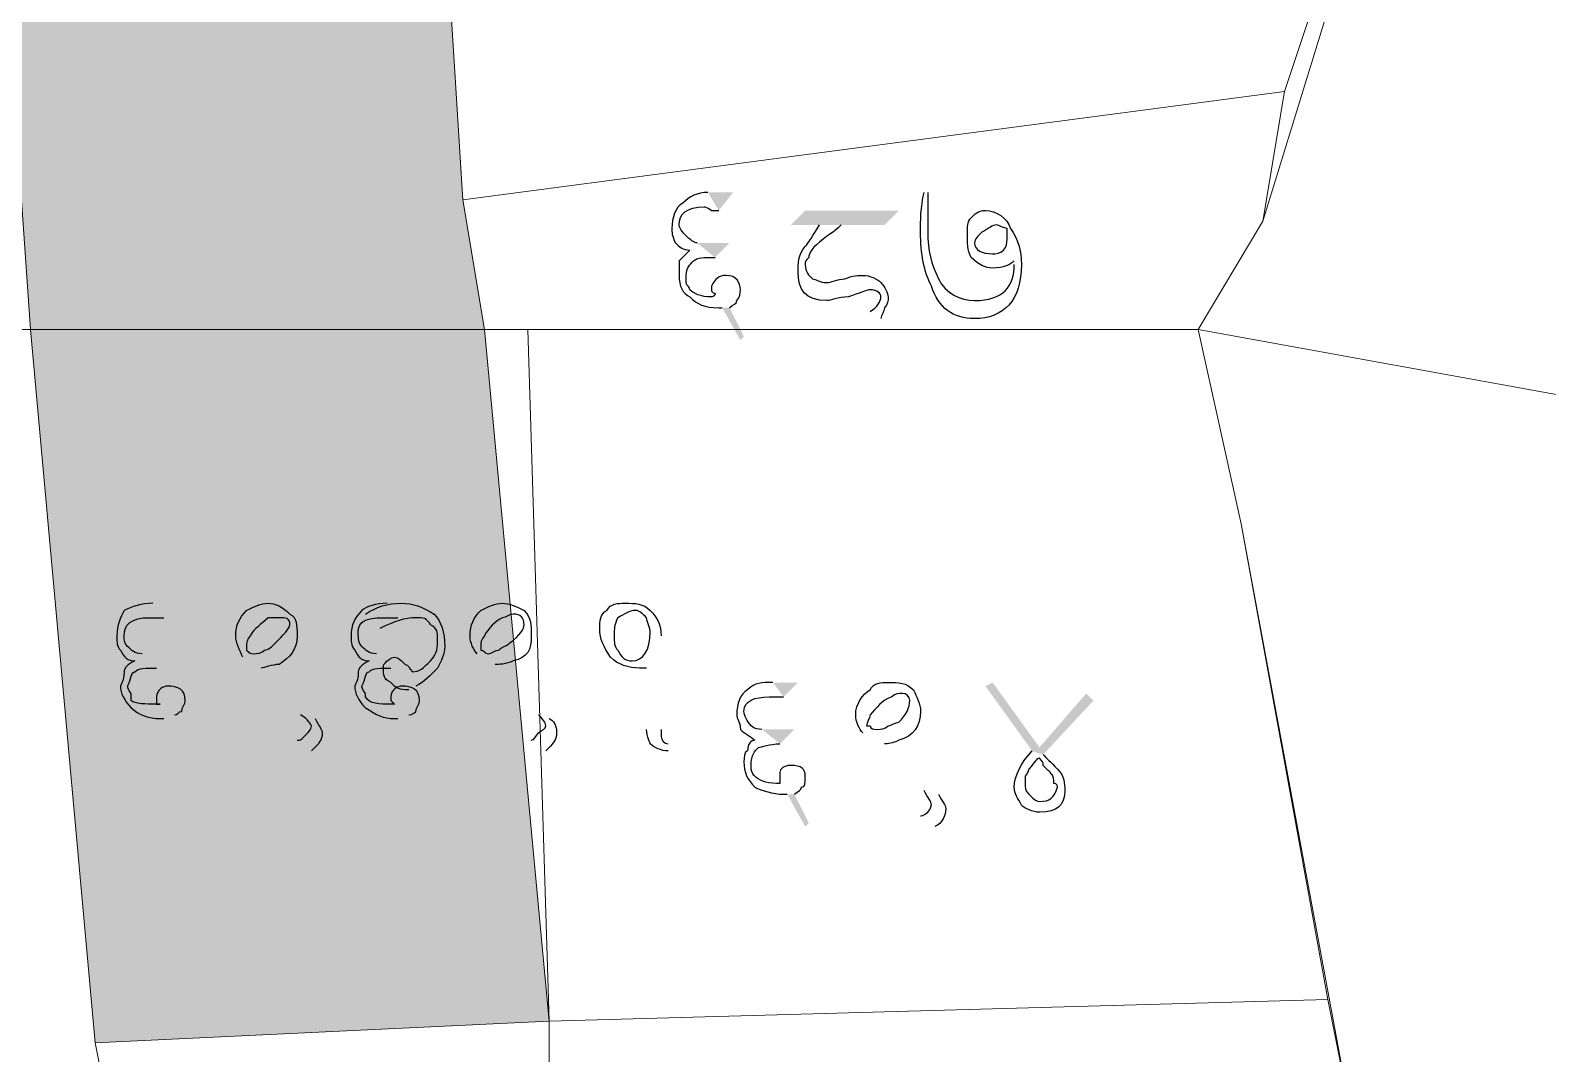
# Model space of a CAD drawing. Header units: metres. Extents: x 345912 to 349030, y 3061206 to 3061792.
# Drawn here: x 346026.44 to 346047.83, y 3061285.98 to 3061300.41 of the extents above; entities that cross this region are included whole.
import ezdxf

# ---------------------------------------------------------------- set-up
doc = ezdxf.new("R2010")
doc.units = ezdxf.units.M
doc.header["$MEASUREMENT"] = 0
doc.layers.add('PDF5_Geometry', color=7, linetype='Continuous')
doc.layers.add('PDF5_Solid Fills', color=7, linetype='Continuous')

msp = doc.modelspace()

# ---------------------------------------------------------------- hatches: boundary and pattern name
at = {"layer": 'PDF5_Solid Fills', "true_color": 0xc3c3c3, "transparency": 33554531}
h = msp.add_hatch(color=9, dxfattribs=at)
h.paths.add_polyline_path([(346031.62094, 3061309.60243), (346025.52494, 3061309.29763), (346024.61054, 3061318.44163), (346023.69614, 3061323.62323), (346029.48734, 3061324.84243), (346029.79214, 3061324.84243), (346030.70654, 3061319.66083), (346031.01134, 3061315.69843)], flags=0)
h.paths.add_polyline_path([(346033.75454, 3061286.43763), (346027.35374, 3061286.13283), (346026.43934, 3061296.19123), (346032.84014, 3061296.19123)], flags=0)
h.paths.add_polyline_path([(346007.84654, 3061320.88003), (346001.75053, 3061319.66083), (346000.83614, 3061319.35603), (345993.21614, 3061318.13683), (345983.76734, 3061316.30803), (345983.46254, 3061316.30803), (345961.21214, 3061312.04083), (345962.12653, 3061318.13683), (345981.02414, 3061321.79443), (345990.47293, 3061323.31843), (345999.31213, 3061325.14723), (346008.45614, 3061326.67123)], flags=0)
h.paths.add_polyline_path([(346037.41214, 3061326.36643), (346034.05934, 3061325.75683), (346034.05934, 3061326.06163), (346033.75454, 3061328.80483), (346037.10734, 3061329.41443)], flags=0)
h.paths.add_polyline_path([(346023.69614, 3061323.62323), (346015.46654, 3061322.09923), (346015.16174, 3061322.09923), (346014.85694, 3061322.09923), (346014.24734, 3061321.79443), (346007.84654, 3061320.88003), (346008.45614, 3061326.67123), (346018.81934, 3061328.80483), (346019.12414, 3061328.80483), (346019.42893, 3061329.10963), (346019.73374, 3061329.10963), (346020.03854, 3061329.10963), (346022.47694, 3061329.71923)], flags=0)
h.paths.add_polyline_path([(346029.48734, 3061324.84243), (346023.69614, 3061323.62323), (346022.47694, 3061329.71923), (346026.74414, 3061330.63363), (346028.57294, 3061330.93843), (346029.18254, 3061325.14723)], flags=0)
h.paths.add_polyline_path([(346033.75454, 3061328.80483), (346034.05934, 3061326.06163), (346034.05934, 3061325.75683), (346029.48734, 3061324.84243), (346029.18254, 3061325.14723), (346028.57294, 3061330.93843), (346030.70654, 3061331.24323), (346033.44974, 3061331.54803), (346033.44974, 3061330.93843)], flags=0)
h.paths.add_polyline_path([(346037.10734, 3061329.41443), (346033.75454, 3061328.80483), (346033.44974, 3061330.93843), (346033.44974, 3061331.54803), (346036.80254, 3061332.15763)], flags=0)
h.paths.add_polyline_path([(346125.80414, 3061271.19763), (346124.88974, 3061272.41683), (346122.14653, 3061274.85523), (346119.70814, 3061275.16003), (346113.61213, 3061277.29363), (346104.46814, 3061280.03683), (346097.76254, 3061281.56083), (346092.58094, 3061281.56083), (346089.53293, 3061281.25603), (346087.39933, 3061280.34163), (346079.16973, 3061276.07443), (346073.07373, 3061271.80723), (346070.94013, 3061271.19763), (345957.24973, 3061271.19763), (345956.94494, 3061272.41683), (345956.94494, 3061274.55043), (345957.85933, 3061287.96163), (345958.16414, 3061289.79043), (345958.16414, 3061296.19123), (345958.46894, 3061304.42083), (345959.38333, 3061311.12643), (345960.29774, 3061314.78403), (345960.29774, 3061320.27043), (345961.21214, 3061323.62323), (345964.26013, 3061333.07203), (345963.65053, 3061336.12003), (345963.34574, 3061337.03443), (345960.29774, 3061345.87363), (345956.94494, 3061356.84643), (345952.67774, 3061370.56243), (345952.67774, 3061373.91523), (345952.67774, 3061381.23043), (345949.93454, 3061391.59363), (345947.80094, 3061402.87124), (345945.05773, 3061411.40564), (345943.53373, 3061414.45363), (345940.48573, 3061418.11124), (345936.82814, 3061421.76883), (345932.86573, 3061427.56003), (345926.16013, 3061436.70403), (345924.63614, 3061440.36163), (345918.54013, 3061442.49523), (345914.57773, 3061443.40963), (345915.49213, 3061444.62883), (345924.33133, 3061441.88564), (345924.94094, 3061442.80003), (345924.33133, 3061448.28643), (345920.97853, 3061460.17363), (345917.32094, 3061466.87923), (345919.14974, 3061468.09844), (345923.11213, 3061460.47844), (345924.33133, 3061455.90643), (345926.46493, 3061446.76243), (345927.07454, 3061438.83763), (345930.12254, 3061435.18003), (345931.64653, 3061432.43683), (345936.82814, 3061424.81683), (345942.31454, 3061418.41603), (345944.75293, 3061415.06323), (345947.80094, 3061408.66243), (345949.93454, 3061401.04243), (345950.54414, 3061396.47043), (345954.20174, 3061382.14483), (345954.81134, 3061373.91523), (345955.11613, 3061371.17203), (345959.68814, 3061354.71283), (345964.86973, 3061340.08243), (345965.78414, 3061336.12003), (345965.17454, 3061329.71923), (345962.43134, 3061321.18483), (345962.12653, 3061318.13683), (345961.21214, 3061312.04083), (345960.90734, 3061307.77363), (345959.99293, 3061299.23923), (345959.68814, 3061287.65683), (345959.68814, 3061286.74243), (345959.38333, 3061285.52323), (345959.07854, 3061279.73203), (345958.77373, 3061275.46483), (345959.07854, 3061273.02643), (345959.38333, 3061271.19763), (346064.84414, 3061271.19763), (346065.75853, 3061271.50243), (346070.33053, 3061272.72163), (346075.20734, 3061274.85523), (346078.56013, 3061277.29363), (346085.87534, 3061281.25603), (346086.48494, 3061281.56083), (346087.39933, 3061281.86563), (346090.44734, 3061282.78003), (346097.45774, 3061282.78003), (346105.99214, 3061280.95123), (346116.05054, 3061278.20803), (346117.87933, 3061277.29363), (346118.79373, 3061276.98883), (346124.88974, 3061274.55043), (346127.32814, 3061272.41683), (346127.63293, 3061272.11203), (346128.24254, 3061271.19763)], flags=0)
h.paths.add_polyline_path([(346032.84014, 3061296.19123), (346026.43934, 3061296.19123), (346025.52494, 3061309.29763), (346031.62094, 3061309.60243), (346031.92574, 3061307.77363), (346032.53534, 3061298.02003)], flags=0)
h = msp.add_hatch(color=9, dxfattribs=at)
h.paths.add_polyline_path([(346031.62094, 3061309.60243), (346025.52494, 3061309.29763), (346024.61054, 3061318.44163), (346023.69614, 3061323.62323), (346029.48734, 3061324.84243), (346029.79214, 3061324.84243), (346030.70654, 3061319.66083), (346031.01134, 3061315.69843)], flags=0)
h.paths.add_polyline_path([(346033.75454, 3061286.43763), (346027.35374, 3061286.13283), (346026.43934, 3061296.19123), (346032.84014, 3061296.19123)], flags=0)
h.paths.add_polyline_path([(346007.84654, 3061320.88003), (346001.75053, 3061319.66083), (346000.83614, 3061319.35603), (345993.21614, 3061318.13683), (345983.76734, 3061316.30803), (345983.46254, 3061316.30803), (345961.21214, 3061312.04083), (345962.12653, 3061318.13683), (345981.02414, 3061321.79443), (345990.47293, 3061323.31843), (345999.31213, 3061325.14723), (346008.45614, 3061326.67123)], flags=0)
h.paths.add_polyline_path([(346037.41214, 3061326.36643), (346034.05934, 3061325.75683), (346034.05934, 3061326.06163), (346033.75454, 3061328.80483), (346037.10734, 3061329.41443)], flags=0)
h.paths.add_polyline_path([(346023.69614, 3061323.62323), (346015.46654, 3061322.09923), (346015.16174, 3061322.09923), (346014.85694, 3061322.09923), (346014.24734, 3061321.79443), (346007.84654, 3061320.88003), (346008.45614, 3061326.67123), (346018.81934, 3061328.80483), (346019.12414, 3061328.80483), (346019.42893, 3061329.10963), (346019.73374, 3061329.10963), (346020.03854, 3061329.10963), (346022.47694, 3061329.71923)], flags=0)
h.paths.add_polyline_path([(346029.48734, 3061324.84243), (346023.69614, 3061323.62323), (346022.47694, 3061329.71923), (346026.74414, 3061330.63363), (346028.57294, 3061330.93843), (346029.18254, 3061325.14723)], flags=0)
h.paths.add_polyline_path([(346033.75454, 3061328.80483), (346034.05934, 3061326.06163), (346034.05934, 3061325.75683), (346029.48734, 3061324.84243), (346029.18254, 3061325.14723), (346028.57294, 3061330.93843), (346030.70654, 3061331.24323), (346033.44974, 3061331.54803), (346033.44974, 3061330.93843)], flags=0)
h.paths.add_polyline_path([(346037.10734, 3061329.41443), (346033.75454, 3061328.80483), (346033.44974, 3061330.93843), (346033.44974, 3061331.54803), (346036.80254, 3061332.15763)], flags=0)
h.paths.add_polyline_path([(346125.80414, 3061271.19763), (346124.88974, 3061272.41683), (346122.14653, 3061274.85523), (346119.70814, 3061275.16003), (346113.61213, 3061277.29363), (346104.46814, 3061280.03683), (346097.76254, 3061281.56083), (346092.58094, 3061281.56083), (346089.53293, 3061281.25603), (346087.39933, 3061280.34163), (346079.16973, 3061276.07443), (346073.07373, 3061271.80723), (346070.94013, 3061271.19763), (345957.24973, 3061271.19763), (345956.94494, 3061272.41683), (345956.94494, 3061274.55043), (345957.85933, 3061287.96163), (345958.16414, 3061289.79043), (345958.16414, 3061296.19123), (345958.46894, 3061304.42083), (345959.38333, 3061311.12643), (345960.29774, 3061314.78403), (345960.29774, 3061320.27043), (345961.21214, 3061323.62323), (345964.26013, 3061333.07203), (345963.65053, 3061336.12003), (345963.34574, 3061337.03443), (345960.29774, 3061345.87363), (345956.94494, 3061356.84643), (345952.67774, 3061370.56243), (345952.67774, 3061373.91523), (345952.67774, 3061381.23043), (345949.93454, 3061391.59363), (345947.80094, 3061402.87124), (345945.05773, 3061411.40564), (345943.53373, 3061414.45363), (345940.48573, 3061418.11124), (345936.82814, 3061421.76883), (345932.86573, 3061427.56003), (345926.16013, 3061436.70403), (345924.63614, 3061440.36163), (345918.54013, 3061442.49523), (345914.57773, 3061443.40963), (345915.49213, 3061444.62883), (345924.33133, 3061441.88564), (345924.94094, 3061442.80003), (345924.33133, 3061448.28643), (345920.97853, 3061460.17363), (345917.32094, 3061466.87923), (345919.14974, 3061468.09844), (345923.11213, 3061460.47844), (345924.33133, 3061455.90643), (345926.46493, 3061446.76243), (345927.07454, 3061438.83763), (345930.12254, 3061435.18003), (345931.64653, 3061432.43683), (345936.82814, 3061424.81683), (345942.31454, 3061418.41603), (345944.75293, 3061415.06323), (345947.80094, 3061408.66243), (345949.93454, 3061401.04243), (345950.54414, 3061396.47043), (345954.20174, 3061382.14483), (345954.81134, 3061373.91523), (345955.11613, 3061371.17203), (345959.68814, 3061354.71283), (345964.86973, 3061340.08243), (345965.78414, 3061336.12003), (345965.17454, 3061329.71923), (345962.43134, 3061321.18483), (345962.12653, 3061318.13683), (345961.21214, 3061312.04083), (345960.90734, 3061307.77363), (345959.99293, 3061299.23923), (345959.68814, 3061287.65683), (345959.68814, 3061286.74243), (345959.38333, 3061285.52323), (345959.07854, 3061279.73203), (345958.77373, 3061275.46483), (345959.07854, 3061273.02643), (345959.38333, 3061271.19763), (346064.84414, 3061271.19763), (346065.75853, 3061271.50243), (346070.33053, 3061272.72163), (346075.20734, 3061274.85523), (346078.56013, 3061277.29363), (346085.87534, 3061281.25603), (346086.48494, 3061281.56083), (346087.39933, 3061281.86563), (346090.44734, 3061282.78003), (346097.45774, 3061282.78003), (346105.99214, 3061280.95123), (346116.05054, 3061278.20803), (346117.87933, 3061277.29363), (346118.79373, 3061276.98883), (346124.88974, 3061274.55043), (346127.32814, 3061272.41683), (346127.63293, 3061272.11203), (346128.24254, 3061271.19763)], flags=0)
h.paths.add_polyline_path([(346032.84014, 3061296.19123), (346026.43934, 3061296.19123), (346025.52494, 3061309.29763), (346031.62094, 3061309.60243), (346031.92574, 3061307.77363), (346032.53534, 3061298.02003)], flags=0)
at = {"layer": 'PDF5_Solid Fills', "transparency": 33554559}
h = msp.add_hatch(color=256, dxfattribs=at)
h.paths.add_polyline_path([(346036.14214, 3061297.86764), (346036.34534, 3061298.12164), (346035.98974, 3061298.12164)], flags=0)
h.paths.add_polyline_path([(346036.19294, 3061296.49604), (346036.44694, 3061296.03884), (346036.49774, 3061296.08964), (346036.29454, 3061296.49604)], flags=0)
h.paths.add_polyline_path([(346036.09134, 3061297.20724), (346036.29454, 3061297.41044), (346035.83734, 3061297.41044)], flags=0)
h.paths.add_polyline_path([(346037.56454, 3061297.66444), (346037.15814, 3061297.66444), (346037.36134, 3061297.86764), (346038.68214, 3061297.86764), (346038.47894, 3061297.66444), (346037.86934, 3061297.66444)], flags=0)
h.paths.add_polyline_path([(346038.42814, 3061296.34364), (346038.27574, 3061296.44524)], flags=0)
h.paths.add_polyline_path([(346039.03774, 3061298.12164), (346039.08854, 3061298.12164)], flags=0)
h.paths.add_polyline_path([(346040.30774, 3061297.10564), (346040.30774, 3061297.15644)], flags=0)
h = msp.add_hatch(color=256, dxfattribs=at)
h.paths.add_polyline_path([(346028.31894, 3061292.12724), (346028.52214, 3061292.33044), (346028.16654, 3061292.33044)], flags=0)
h.paths.add_polyline_path([(346028.31894, 3061290.70484), (346028.62374, 3061290.24764), (346028.67454, 3061290.29844), (346028.47134, 3061290.75564)], flags=0)
h.paths.add_polyline_path([(346028.21734, 3061291.41604), (346028.42054, 3061291.61924), (346028.01414, 3061291.61924)], flags=0)
h.paths.add_polyline_path([(346029.69054, 3061291.41604), (346030.45254, 3061290.70484)], flags=0)
h.paths.add_polyline_path([(346030.40174, 3061290.24764), (346030.19854, 3061290.40004)], flags=0)
h.paths.add_polyline_path([(346030.24934, 3061290.75564), (346029.43654, 3061291.56844)], flags=0)
h.paths.add_polyline_path([(346031.36694, 3061291.97484), (346031.16374, 3061292.17804)], flags=0)
h.paths.add_polyline_path([(346031.87494, 3061291.16204), (346032.38294, 3061290.34924), (346032.28134, 3061290.29844), (346031.77334, 3061291.11124)], flags=0)
h = msp.add_hatch(color=256, dxfattribs=at)
h.paths.add_polyline_path([(346031.62094, 3061292.12724), (346031.82414, 3061292.33044), (346031.46854, 3061292.33044)], flags=0)
h.paths.add_polyline_path([(346031.62094, 3061290.70484), (346031.92574, 3061290.29844), (346031.97654, 3061290.34924), (346031.77334, 3061290.75564)], flags=0)
h.paths.add_polyline_path([(346031.51934, 3061291.41604), (346031.72254, 3061291.61924), (346031.31614, 3061291.61924)], flags=0)
h.paths.add_polyline_path([(346032.99254, 3061291.46684), (346033.75454, 3061290.70484)], flags=0)
h.paths.add_polyline_path([(346033.70374, 3061290.24764), (346033.50054, 3061290.40004)], flags=0)
h.paths.add_polyline_path([(346033.60214, 3061290.75564), (346032.73854, 3061291.61924)], flags=0)
h.paths.add_polyline_path([(346035.32934, 3061291.87324), (346035.32934, 3061290.55244)], flags=0)
h.paths.add_polyline_path([(346035.43094, 3061290.34924), (346035.43094, 3061290.24764)], flags=0)
h = msp.add_hatch(color=256, dxfattribs=at)
h.paths.add_polyline_path([(346037.05653, 3061291.00963), (346037.25973, 3061291.21283), (346036.90413, 3061291.21283)], flags=0)
h.paths.add_polyline_path([(346037.10733, 3061289.63803), (346037.36133, 3061289.18083), (346037.41213, 3061289.23163), (346037.20893, 3061289.63803)], flags=0)
h.paths.add_polyline_path([(346037.00573, 3061290.34923), (346037.20893, 3061290.55243), (346036.75173, 3061290.55243)], flags=0)
h.paths.add_polyline_path([(346038.47893, 3061290.34923), (346039.24093, 3061289.63803)], flags=0)
h.paths.add_polyline_path([(346039.19013, 3061289.18083), (346038.98693, 3061289.33323)], flags=0)
h.paths.add_polyline_path([(346039.03773, 3061289.68883), (346038.17413, 3061290.50163)], flags=0)
h.paths.add_polyline_path([(346040.56173, 3061290.24763), (346039.90133, 3061291.16203), (346040.00293, 3061291.21283), (346040.66333, 3061290.29843), (346041.32373, 3061291.06043), (346041.42533, 3061290.95883), (346040.71413, 3061290.19683)], flags=0)

# ---------------------------------------------------------------- linework, layer by layer
at = {"layer": 'PDF5_Geometry', "lineweight": 9}
for points in [[(346059.66254, 3061321.79444), (346059.05293, 3061307.77365), (346056.00494, 3061294.66724), (346049.60414, 3061294.97205), (346042.89854, 3061296.19123), (346043.81293, 3061297.71523), (346047.47054, 3061309.60243), (346048.38494, 3061310.21205), (346045.03214, 3061323.01365), (346053.87134, 3061321.79444)], [(346059.66254, 3061321.79444), (346059.05293, 3061307.77365), (346056.00494, 3061294.66724), (346049.60414, 3061294.97205), (346042.89854, 3061296.19123), (346043.81293, 3061297.71523), (346047.47054, 3061309.60243), (346048.38494, 3061310.21205), (346045.03214, 3061323.01365), (346053.87134, 3061321.79444)], [(346032.84014, 3061296.19123), (346026.43934, 3061296.19123), (346025.52494, 3061309.29763), (346031.62094, 3061309.60243), (346031.92574, 3061307.77363), (346032.53534, 3061298.02003)], [(346032.84014, 3061296.19123), (346026.43934, 3061296.19123), (346025.52494, 3061309.29763), (346031.62094, 3061309.60243), (346031.92574, 3061307.77363), (346032.53534, 3061298.02003)], [(346047.47054, 3061309.60243), (346044.11774, 3061299.54403), (346032.53534, 3061298.02004), (346031.92574, 3061307.77365), (346045.33694, 3061309.60243)], [(346047.47054, 3061309.60243), (346044.11774, 3061299.54403), (346032.53534, 3061298.02004), (346031.92574, 3061307.77365), (346045.33694, 3061309.60243)], [(346044.11774, 3061299.54403), (346043.81293, 3061297.71523), (346042.89854, 3061296.19123), (346033.44974, 3061296.19123), (346032.84013, 3061296.19123), (346032.53534, 3061298.02004)], [(346044.11774, 3061299.54403), (346043.81293, 3061297.71523), (346042.89854, 3061296.19123), (346033.44974, 3061296.19123), (346032.84013, 3061296.19123), (346032.53534, 3061298.02004)], [(346027.65854, 3061284.60884), (346023.69614, 3061285.52324), (346021.56254, 3061285.52324), (346013.63774, 3061285.82803), (346013.02814, 3061287.96164), (346013.63774, 3061290.70485), (346013.63774, 3061296.19123), (346018.81933, 3061296.19123), (346026.43933, 3061296.19123), (346027.35373, 3061286.13284)], [(346027.65854, 3061284.60884), (346023.69614, 3061285.52324), (346021.56254, 3061285.52324), (346013.63774, 3061285.82803), (346013.02814, 3061287.96164), (346013.63774, 3061290.70485), (346013.63774, 3061296.19123), (346018.81933, 3061296.19123), (346026.43933, 3061296.19123), (346027.35373, 3061286.13284)], [(346033.75454, 3061286.43763), (346027.35374, 3061286.13283), (346026.43934, 3061296.19123), (346032.84014, 3061296.19123)], [(346033.75454, 3061286.43763), (346027.35374, 3061286.13283), (346026.43934, 3061296.19123), (346032.84014, 3061296.19123)], [(346033.44974, 3061296.19123), (346033.75454, 3061286.43764), (346032.84013, 3061296.19123)], [(346033.44974, 3061296.19123), (346033.75454, 3061286.43764), (346032.84013, 3061296.19123)], [(346042.89854, 3061296.19123), (346043.50814, 3061293.44803), (346044.72733, 3061286.74243), (346033.75454, 3061286.43764), (346033.44974, 3061296.19123)], [(346042.89854, 3061296.19123), (346043.50814, 3061293.44803), (346044.72733, 3061286.74243), (346033.75454, 3061286.43764), (346033.44974, 3061296.19123)], [(346056.00494, 3061294.66724), (346056.30974, 3061292.22884), (346057.52894, 3061284.30403), (346045.33694, 3061283.38963), (346045.33694, 3061283.69444), (346045.03214, 3061285.21844), (346043.50814, 3061293.44803), (346042.89854, 3061296.19123), (346049.60414, 3061294.97205)], [(346056.00494, 3061294.66724), (346056.30974, 3061292.22884), (346057.52894, 3061284.30403), (346045.33694, 3061283.38963), (346045.33694, 3061283.69444), (346045.03214, 3061285.21844), (346043.50814, 3061293.44803), (346042.89854, 3061296.19123), (346049.60414, 3061294.97205)], [(346044.72733, 3061286.74243), (346045.03214, 3061285.21844), (346033.75454, 3061282.78004), (346033.75454, 3061286.43764)], [(346044.72733, 3061286.74243), (346045.03214, 3061285.21844), (346033.75454, 3061282.78004), (346033.75454, 3061286.43764)], [(346033.75454, 3061286.43764), (346033.75454, 3061282.78004), (346033.75454, 3061282.17044), (346031.01134, 3061283.69444), (346027.65854, 3061284.60884), (346027.35373, 3061286.13284)], [(346033.75454, 3061286.43764), (346033.75454, 3061282.78004), (346033.75454, 3061282.17044), (346031.01134, 3061283.69444), (346027.65854, 3061284.60884), (346027.35373, 3061286.13284)]]:
    msp.add_lwpolyline(points, close=True, dxfattribs=at)
at = {"layer": 'PDF5_Geometry', "lineweight": 25}
for points in [[(346035.98974, 3061298.12164), (346035.83734, 3061298.12164), (346035.73574, 3061298.07084), (346035.63414, 3061297.96924)], [(346038.98694, 3061297.56284), (346038.98694, 3061297.71524), (346038.98694, 3061297.91844), (346039.03774, 3061298.12164)], [(346039.08854, 3061298.12164), (346039.08854, 3061298.02004), (346039.08854, 3061297.96924), (346039.08854, 3061297.81684)], [(346035.63414, 3061297.96924), (346035.53254, 3061297.91844), (346035.48174, 3061297.76604), (346035.48174, 3061297.61364)], [(346035.58334, 3061297.66444), (346035.58334, 3061297.81684), (346035.68494, 3061297.91844), (346035.93894, 3061297.91844)], [(346035.93894, 3061297.91844), (346035.93894, 3061297.91844), (346035.98974, 3061297.91844), (346036.04054, 3061297.86764)], [(346036.04054, 3061297.86764), (346036.09134, 3061297.86764), (346036.14214, 3061297.86764), (346036.14214, 3061297.86764)], [(346039.69814, 3061297.76604), (346039.74894, 3061297.81684), (346039.79974, 3061297.86764), (346039.90134, 3061297.86764)], [(346039.90134, 3061297.86764), (346040.05374, 3061297.86764), (346040.20614, 3061297.76604), (346040.25694, 3061297.61364)], [(346035.48174, 3061297.61364), (346035.48174, 3061297.56284), (346035.48174, 3061297.51204), (346035.53254, 3061297.41044)], [(346035.68494, 3061297.51204), (346035.63414, 3061297.56284), (346035.58334, 3061297.61364), (346035.58334, 3061297.66444)], [(346037.36134, 3061297.35964), (346037.41214, 3061297.41044), (346037.46294, 3061297.51204), (346037.56454, 3061297.66444)], [(346037.86934, 3061297.66444), (346037.76774, 3061297.56284), (346037.66614, 3061297.51204), (346037.61534, 3061297.46124)], [(346039.08854, 3061297.81684), (346039.08854, 3061297.71524), (346039.08854, 3061297.61364), (346039.08854, 3061297.56284)], [(346039.64734, 3061297.56284), (346039.64734, 3061297.61364), (346039.64734, 3061297.71524), (346039.69814, 3061297.76604)], [(346040.05374, 3061297.66444), (346040.00294, 3061297.66444), (346039.95214, 3061297.61364), (346039.85054, 3061297.56284)], [(346040.20614, 3061297.61364), (346040.15534, 3061297.61364), (346040.10454, 3061297.66444), (346040.05374, 3061297.66444)], [(346040.20614, 3061297.46124), (346040.20614, 3061297.51204), (346040.20614, 3061297.56284), (346040.20614, 3061297.61364)], [(346040.25694, 3061297.61364), (346040.35854, 3061297.46124), (346040.40934, 3061297.30884), (346040.40934, 3061297.10564)], [(346035.53254, 3061297.41044), (346035.58334, 3061297.35964), (346035.63414, 3061297.30884), (346035.73574, 3061297.30884)], [(346035.83734, 3061297.41044), (346035.78654, 3061297.41044), (346035.73574, 3061297.46124), (346035.68494, 3061297.51204)], [(346037.61534, 3061297.46124), (346037.46294, 3061297.35964), (346037.41214, 3061297.25804), (346037.41214, 3061297.20724)], [(346039.13934, 3061296.80084), (346039.03774, 3061297.00404), (346038.98694, 3061297.25804), (346038.98694, 3061297.56284)], [(346039.08854, 3061297.56284), (346039.08854, 3061297.30884), (346039.13934, 3061297.10564), (346039.24094, 3061296.90244)], [(346039.69814, 3061297.20724), (346039.64734, 3061297.30884), (346039.64734, 3061297.41044), (346039.64734, 3061297.56284)], [(346039.85054, 3061297.56284), (346039.79974, 3061297.51204), (346039.74894, 3061297.46124), (346039.74894, 3061297.41044)], [(346039.74894, 3061297.41044), (346039.74894, 3061297.30884), (346039.85054, 3061297.25804), (346040.00294, 3061297.25804)], [(346040.15534, 3061297.30884), (346040.20614, 3061297.35964), (346040.20614, 3061297.41044), (346040.20614, 3061297.46124)], [(346035.73574, 3061297.30884), (346035.68494, 3061297.25804), (346035.63414, 3061297.20724), (346035.58334, 3061297.15644)], [(346035.78654, 3061297.15644), (346035.83734, 3061297.20724), (346035.93894, 3061297.20724), (346036.09134, 3061297.20724)], [(346037.25974, 3061297.00404), (346037.25974, 3061297.10564), (346037.25974, 3061297.25804), (346037.36134, 3061297.35964)], [(346037.41214, 3061297.20724), (346037.36134, 3061297.15644), (346037.36134, 3061297.15644), (346037.36134, 3061297.10564)], [(346040.00294, 3061297.05484), (346039.90134, 3061297.05484), (346039.79974, 3061297.10564), (346039.69814, 3061297.20724)], [(346040.00294, 3061297.25804), (346040.05374, 3061297.25804), (346040.10454, 3061297.25804), (346040.15534, 3061297.30884)], [(346035.58334, 3061297.15644), (346035.58334, 3061297.10564), (346035.58334, 3061297.05484), (346035.58334, 3061296.95324)], [(346035.68494, 3061296.95324), (346035.68494, 3061297.05484), (346035.73574, 3061297.10564), (346035.78654, 3061297.15644)], [(346037.66614, 3061296.59764), (346037.36134, 3061296.59764), (346037.25974, 3061296.75004), (346037.25974, 3061297.00404)], [(346037.36134, 3061297.10564), (346037.36134, 3061297.00404), (346037.41214, 3061296.95324), (346037.46294, 3061296.90244)], [(346040.40934, 3061297.10564), (346040.40934, 3061296.59764), (346040.15534, 3061296.34364), (346039.74894, 3061296.34364)], [(346039.74894, 3061296.59764), (346040.15534, 3061296.59764), (346040.30774, 3061296.80084), (346040.30774, 3061297.10564)], [(346040.30774, 3061297.15644), (346040.25694, 3061297.10564), (346040.15534, 3061297.05484), (346040.00294, 3061297.05484)], [(346035.58334, 3061296.95324), (346035.58334, 3061296.80084), (346035.63414, 3061296.69924), (346035.73574, 3061296.64844)], [(346035.68494, 3061296.85164), (346035.68494, 3061296.90244), (346035.68494, 3061296.90244), (346035.68494, 3061296.95324)], [(346035.73574, 3061296.75004), (346035.73574, 3061296.80084), (346035.68494, 3061296.80084), (346035.68494, 3061296.85164)], [(346036.24374, 3061296.95324), (346036.14214, 3061296.95324), (346036.09134, 3061296.90244), (346036.04054, 3061296.80084)], [(346036.04054, 3061296.80084), (346036.04054, 3061296.75004), (346036.04054, 3061296.75004), (346036.04054, 3061296.75004)], [(346036.44694, 3061296.75004), (346036.44694, 3061296.85164), (346036.39614, 3061296.95324), (346036.24374, 3061296.95324)], [(346037.46294, 3061296.90244), (346037.51374, 3061296.90244), (346037.56454, 3061296.85164), (346037.66614, 3061296.85164)], [(346037.66614, 3061296.85164), (346037.71694, 3061296.85164), (346037.81854, 3061296.90244), (346037.92014, 3061296.90244)], [(346037.92014, 3061296.90244), (346038.02174, 3061296.95324), (346038.12334, 3061296.95324), (346038.17414, 3061296.95324)], [(346038.17414, 3061296.95324), (346038.27574, 3061296.95324), (346038.37734, 3061296.90244), (346038.42814, 3061296.85164)], [(346038.42814, 3061296.85164), (346038.47894, 3061296.80084), (346038.52974, 3061296.69924), (346038.52974, 3061296.64844)], [(346039.74894, 3061296.34364), (346039.44414, 3061296.34364), (346039.24094, 3061296.49604), (346039.13934, 3061296.80084)], [(346039.24094, 3061296.90244), (346039.34254, 3061296.69924), (346039.54574, 3061296.59764), (346039.74894, 3061296.59764)], [(346036.04054, 3061296.64844), (346035.88814, 3061296.64844), (346035.78654, 3061296.69924), (346035.73574, 3061296.75004)], [(346035.73574, 3061296.64844), (346035.83734, 3061296.54684), (346035.93894, 3061296.49604), (346036.14214, 3061296.49604)], [(346036.04054, 3061296.75004), (346036.04054, 3061296.75004), (346036.04054, 3061296.69924), (346036.09134, 3061296.69924)], [(346036.09134, 3061296.69924), (346036.09134, 3061296.64844), (346036.04054, 3061296.64844), (346036.04054, 3061296.64844)], [(346036.29454, 3061296.49604), (346036.34534, 3061296.54684), (346036.39614, 3061296.54684), (346036.39614, 3061296.59764)], [(346036.39614, 3061296.59764), (346036.44694, 3061296.64844), (346036.44694, 3061296.69924), (346036.44694, 3061296.75004)], [(346037.97094, 3061296.64844), (346037.81854, 3061296.64844), (346037.71694, 3061296.59764), (346037.66614, 3061296.59764)], [(346038.27574, 3061296.75004), (346038.22494, 3061296.75004), (346038.12334, 3061296.69924), (346037.97094, 3061296.64844)], [(346038.42814, 3061296.64844), (346038.42814, 3061296.69924), (346038.37734, 3061296.75004), (346038.27574, 3061296.75004)], [(346038.27574, 3061296.44524), (346038.37734, 3061296.49604), (346038.42814, 3061296.59764), (346038.42814, 3061296.64844)], [(346038.52974, 3061296.64844), (346038.52974, 3061296.59764), (346038.52974, 3061296.54684), (346038.47894, 3061296.49604)], [(346036.14214, 3061296.49604), (346036.14214, 3061296.49604), (346036.14214, 3061296.49604), (346036.19294, 3061296.49604)], [(346038.47894, 3061296.49604), (346038.47894, 3061296.44524), (346038.42814, 3061296.39444), (346038.42814, 3061296.34364)], [(346028.16654, 3061292.33044), (346028.01414, 3061292.33044), (346027.86174, 3061292.27964), (346027.76014, 3061292.22884)], [(346029.48734, 3061292.22884), (346029.58894, 3061292.27964), (346029.69054, 3061292.33044), (346029.79214, 3061292.33044)], [(346029.79214, 3061292.33044), (346029.89374, 3061292.33044), (346029.99534, 3061292.27964), (346030.09694, 3061292.17804)], [(346031.46854, 3061292.33044), (346031.31614, 3061292.33044), (346031.16374, 3061292.27964), (346031.11294, 3061292.22884)], [(346031.16374, 3061292.17804), (346031.31614, 3061292.27964), (346031.46854, 3061292.33044), (346031.67174, 3061292.33044)], [(346031.67174, 3061292.33044), (346031.82414, 3061292.33044), (346031.97654, 3061292.27964), (346032.12894, 3061292.17804)], [(346032.78934, 3061292.22884), (346032.89094, 3061292.27964), (346032.99254, 3061292.33044), (346033.09414, 3061292.33044)], [(346033.09414, 3061292.33044), (346033.19574, 3061292.33044), (346033.29734, 3061292.27964), (346033.39894, 3061292.22884)], [(346034.56734, 3061292.22884), (346034.61814, 3061292.33044), (346034.71974, 3061292.33044), (346034.82134, 3061292.33044)], [(346034.82134, 3061292.33044), (346034.97374, 3061292.33044), (346035.07534, 3061292.33044), (346035.17694, 3061292.22884)], [(346027.76014, 3061292.22884), (346027.70934, 3061292.12724), (346027.65854, 3061292.02564), (346027.65854, 3061291.87324)], [(346027.76014, 3061291.87324), (346027.76014, 3061292.02564), (346027.86174, 3061292.12724), (346028.11574, 3061292.12724)], [(346028.11574, 3061292.12724), (346028.11574, 3061292.12724), (346028.16654, 3061292.12724), (346028.21734, 3061292.12724)], [(346028.21734, 3061292.12724), (346028.26814, 3061292.12724), (346028.26814, 3061292.12724), (346028.31894, 3061292.12724)], [(346029.33494, 3061291.87324), (346029.33494, 3061292.02564), (346029.38574, 3061292.12724), (346029.48734, 3061292.22884)], [(346029.79214, 3061292.12724), (346029.69054, 3061292.02564), (346029.58894, 3061291.97484), (346029.53814, 3061291.87324)], [(346029.94454, 3061292.12724), (346029.89374, 3061292.12724), (346029.84294, 3061292.12724), (346029.79214, 3061292.12724)], [(346030.09694, 3061292.02564), (346030.09694, 3061292.12724), (346030.04614, 3061292.12724), (346029.94454, 3061292.12724)], [(346030.09694, 3061292.17804), (346030.19854, 3061292.12724), (346030.19854, 3061292.02564), (346030.19854, 3061291.87324)], [(346031.11294, 3061292.22884), (346031.01134, 3061292.12724), (346030.96054, 3061292.02564), (346030.96054, 3061291.87324)], [(346031.06214, 3061291.92404), (346031.06214, 3061292.07644), (346031.16374, 3061292.12724), (346031.41774, 3061292.12724)], [(346031.87494, 3061292.12724), (346031.72254, 3061292.12724), (346031.57014, 3061292.07644), (346031.36694, 3061291.97484)], [(346031.41774, 3061292.12724), (346031.41774, 3061292.12724), (346031.46854, 3061292.12724), (346031.51934, 3061292.12724)], [(346031.51934, 3061292.12724), (346031.57014, 3061292.12724), (346031.57014, 3061292.12724), (346031.62094, 3061292.12724)], [(346032.07814, 3061292.02564), (346032.02734, 3061292.12724), (346031.97654, 3061292.12724), (346031.87494, 3061292.12724)], [(346032.12894, 3061292.17804), (346032.23054, 3061292.07644), (346032.28134, 3061291.92404), (346032.28134, 3061291.72084)], [(346032.63694, 3061291.87324), (346032.63694, 3061292.02564), (346032.68774, 3061292.12724), (346032.78934, 3061292.22884)], [(346033.09414, 3061292.12724), (346032.99254, 3061292.07644), (346032.89094, 3061291.97484), (346032.84014, 3061291.87324)], [(346033.24654, 3061292.17804), (346033.19574, 3061292.17804), (346033.14494, 3061292.12724), (346033.09414, 3061292.12724)], [(346033.39894, 3061292.02564), (346033.39894, 3061292.12724), (346033.34814, 3061292.17804), (346033.24654, 3061292.17804)], [(346033.39894, 3061292.22884), (346033.50054, 3061292.12724), (346033.50054, 3061292.02564), (346033.50054, 3061291.87324)], [(346034.46574, 3061291.97484), (346034.46574, 3061292.07644), (346034.46574, 3061292.17804), (346034.56734, 3061292.22884)], [(346034.71974, 3061292.12724), (346034.66894, 3061292.02564), (346034.66894, 3061291.97484), (346034.66894, 3061291.87324)], [(346034.97374, 3061292.22884), (346034.87214, 3061292.22884), (346034.82134, 3061292.17804), (346034.71974, 3061292.12724)], [(346035.12614, 3061292.12724), (346035.07534, 3061292.17804), (346035.02454, 3061292.22884), (346034.97374, 3061292.22884)], [(346035.17694, 3061291.92404), (346035.17694, 3061291.97484), (346035.12614, 3061292.07644), (346035.12614, 3061292.12724)], [(346035.17694, 3061292.22884), (346035.27854, 3061292.12724), (346035.32934, 3061292.02564), (346035.32934, 3061291.87324)], [(346027.65854, 3061291.87324), (346027.65854, 3061291.77164), (346027.65854, 3061291.72084), (346027.70934, 3061291.67004)], [(346027.81094, 3061291.72084), (346027.76014, 3061291.77164), (346027.76014, 3061291.82244), (346027.76014, 3061291.87324)], [(346029.43654, 3061291.56844), (346029.38574, 3061291.67004), (346029.33494, 3061291.77164), (346029.33494, 3061291.87324)], [(346029.53814, 3061291.87324), (346029.48734, 3061291.82244), (346029.48734, 3061291.77164), (346029.48734, 3061291.72084)], [(346029.89374, 3061291.77164), (346029.99534, 3061291.87324), (346030.09694, 3061291.97484), (346030.09694, 3061292.02564)], [(346030.19854, 3061291.87324), (346030.19854, 3061291.67004), (346030.09694, 3061291.56844), (346029.94454, 3061291.46684)], [(346030.96054, 3061291.87324), (346030.96054, 3061291.82244), (346030.96054, 3061291.72084), (346031.01134, 3061291.67004)], [(346031.11294, 3061291.72084), (346031.06214, 3061291.77164), (346031.06214, 3061291.82244), (346031.06214, 3061291.92404)], [(346032.17974, 3061291.82244), (346032.17974, 3061291.92404), (346032.17974, 3061291.97484), (346032.07814, 3061292.02564)], [(346032.73854, 3061291.61924), (346032.68774, 3061291.67004), (346032.63694, 3061291.77164), (346032.63694, 3061291.87324)], [(346032.84014, 3061291.87324), (346032.78934, 3061291.82244), (346032.78934, 3061291.77164), (346032.78934, 3061291.72084)], [(346033.19574, 3061291.77164), (346033.34814, 3061291.87324), (346033.39894, 3061291.97484), (346033.39894, 3061292.02564)], [(346033.50054, 3061291.87324), (346033.50054, 3061291.67004), (346033.44974, 3061291.56844), (346033.24654, 3061291.51764)], [(346034.61814, 3061291.56844), (346034.51654, 3061291.72084), (346034.46574, 3061291.82244), (346034.46574, 3061291.97484)], [(346034.66894, 3061291.87324), (346034.66894, 3061291.77164), (346034.66894, 3061291.72084), (346034.71974, 3061291.67004)], [(346034.92294, 3061291.51764), (346035.07534, 3061291.51764), (346035.17694, 3061291.67004), (346035.17694, 3061291.92404)], [(346027.70934, 3061291.67004), (346027.76014, 3061291.56844), (346027.81094, 3061291.51764), (346027.91254, 3061291.51764)], [(346028.01414, 3061291.61924), (346027.91254, 3061291.61924), (346027.86174, 3061291.67004), (346027.81094, 3061291.72084)], [(346029.48734, 3061291.72084), (346029.48734, 3061291.67004), (346029.48734, 3061291.67004), (346029.48734, 3061291.67004)], [(346029.48734, 3061291.67004), (346029.53814, 3061291.61924), (346029.53814, 3061291.61924), (346029.58894, 3061291.61924)], [(346029.58894, 3061291.61924), (346029.63974, 3061291.61924), (346029.69054, 3061291.61924), (346029.74134, 3061291.67004)], [(346029.74134, 3061291.67004), (346029.79214, 3061291.67004), (346029.84294, 3061291.72084), (346029.89374, 3061291.77164)], [(346031.01134, 3061291.67004), (346031.06214, 3061291.56844), (346031.11294, 3061291.51764), (346031.21454, 3061291.51764)], [(346031.31614, 3061291.61924), (346031.21454, 3061291.61924), (346031.16374, 3061291.67004), (346031.11294, 3061291.72084)], [(346032.07814, 3061291.51764), (346032.17974, 3061291.61924), (346032.17974, 3061291.72084), (346032.17974, 3061291.82244)], [(346032.28134, 3061291.72084), (346032.28134, 3061291.61924), (346032.23054, 3061291.51764), (346032.17974, 3061291.41604)], [(346032.78934, 3061291.72084), (346032.78934, 3061291.72084), (346032.78934, 3061291.67004), (346032.78934, 3061291.67004)], [(346032.78934, 3061291.67004), (346032.84014, 3061291.67004), (346032.84014, 3061291.61924), (346032.89094, 3061291.61924)], [(346032.89094, 3061291.61924), (346032.94174, 3061291.61924), (346032.99254, 3061291.67004), (346033.04334, 3061291.67004)], [(346033.04334, 3061291.67004), (346033.09414, 3061291.72084), (346033.14494, 3061291.72084), (346033.19574, 3061291.77164)], [(346034.71974, 3061291.67004), (346034.77054, 3061291.56844), (346034.82134, 3061291.51764), (346034.92294, 3061291.51764)], [(346027.91254, 3061291.51764), (346027.81094, 3061291.46684), (346027.76014, 3061291.41604), (346027.76014, 3061291.36524)], [(346027.91254, 3061291.36524), (346027.96334, 3061291.41604), (346028.06494, 3061291.41604), (346028.21734, 3061291.41604)], [(346029.94454, 3061291.46684), (346029.84294, 3061291.46684), (346029.74134, 3061291.41604), (346029.69054, 3061291.41604)], [(346031.21454, 3061291.51764), (346031.11294, 3061291.46684), (346031.06214, 3061291.41604), (346031.06214, 3061291.36524)], [(346031.21454, 3061291.36524), (346031.26534, 3061291.41604), (346031.36694, 3061291.41604), (346031.51934, 3061291.41604)], [(346031.41774, 3061291.41604), (346031.41774, 3061291.46684), (346031.41774, 3061291.46684), (346031.46854, 3061291.51764)], [(346031.51934, 3061291.21284), (346031.41774, 3061291.26364), (346031.41774, 3061291.31444), (346031.41774, 3061291.41604)], [(346031.46854, 3061291.51764), (346031.46854, 3061291.51764), (346031.51934, 3061291.56844), (346031.57014, 3061291.56844)], [(346031.57014, 3061291.56844), (346031.62094, 3061291.56844), (346031.67174, 3061291.51764), (346031.72254, 3061291.46684)], [(346031.72254, 3061291.46684), (346031.77334, 3061291.46684), (346031.77334, 3061291.41604), (346031.82414, 3061291.36524)], [(346031.82414, 3061291.36524), (346031.92574, 3061291.36524), (346031.97654, 3061291.41604), (346032.07814, 3061291.51764)], [(346032.17974, 3061291.41604), (346032.07814, 3061291.31444), (346031.97654, 3061291.21284), (346031.87494, 3061291.16204)], [(346033.24654, 3061291.51764), (346033.14494, 3061291.46684), (346033.04334, 3061291.46684), (346032.99254, 3061291.46684)], [(346035.02454, 3061291.41604), (346034.87214, 3061291.41604), (346034.71974, 3061291.46684), (346034.61814, 3061291.56844)], [(346035.12614, 3061291.41604), (346035.07534, 3061291.41604), (346035.02454, 3061291.41604), (346035.02454, 3061291.41604)], [(346027.76014, 3061291.36524), (346027.76014, 3061291.31444), (346027.76014, 3061291.26364), (346027.70934, 3061291.16204)], [(346027.81094, 3061291.16204), (346027.86174, 3061291.26364), (346027.86174, 3061291.36524), (346027.91254, 3061291.36524)], [(346031.06214, 3061291.36524), (346031.06214, 3061291.31444), (346031.06214, 3061291.26364), (346031.01134, 3061291.16204)], [(346031.11294, 3061291.16204), (346031.16374, 3061291.26364), (346031.16374, 3061291.36524), (346031.21454, 3061291.36524)], [(346031.72254, 3061291.11124), (346031.62094, 3061291.11124), (346031.57014, 3061291.16204), (346031.51934, 3061291.21284)], [(346036.90413, 3061291.21283), (346036.75173, 3061291.21283), (346036.65013, 3061291.21283), (346036.54853, 3061291.11123)], [(346038.27573, 3061291.11123), (346038.32653, 3061291.21283), (346038.42813, 3061291.21283), (346038.52973, 3061291.21283)], [(346038.52973, 3061291.21283), (346038.68213, 3061291.21283), (346038.78373, 3061291.21283), (346038.88533, 3061291.11123)], [(346027.70934, 3061291.16204), (346027.70934, 3061291.06044), (346027.76014, 3061290.95884), (346027.86174, 3061290.85724)], [(346027.86174, 3061291.06044), (346027.81094, 3061291.11124), (346027.81094, 3061291.16204), (346027.81094, 3061291.16204)], [(346027.86174, 3061290.95884), (346027.86174, 3061291.00964), (346027.86174, 3061291.00964), (346027.86174, 3061291.06044)], [(346028.36974, 3061291.16204), (346028.31894, 3061291.16204), (346028.21734, 3061291.11124), (346028.21734, 3061291.00964)], [(346028.21734, 3061291.00964), (346028.21734, 3061291.00964), (346028.21734, 3061290.95884), (346028.21734, 3061290.95884)], [(346028.62374, 3061290.95884), (346028.62374, 3061291.11124), (346028.52214, 3061291.16204), (346028.36974, 3061291.16204)], [(346031.01134, 3061291.16204), (346031.01134, 3061291.06044), (346031.06214, 3061290.95884), (346031.16374, 3061290.85724)], [(346031.16374, 3061291.06044), (346031.11294, 3061291.11124), (346031.11294, 3061291.16204), (346031.11294, 3061291.16204)], [(346031.16374, 3061291.00964), (346031.16374, 3061291.00964), (346031.16374, 3061291.06044), (346031.16374, 3061291.06044)], [(346031.51934, 3061290.90804), (346031.36694, 3061290.90804), (346031.21454, 3061290.90804), (346031.16374, 3061291.00964)], [(346031.67174, 3061291.16204), (346031.62094, 3061291.16204), (346031.51934, 3061291.11124), (346031.51934, 3061291.00964)], [(346031.51934, 3061291.00964), (346031.51934, 3061290.95884), (346031.51934, 3061290.95884), (346031.51934, 3061290.95884)], [(346031.92574, 3061290.95884), (346031.92574, 3061291.11124), (346031.82414, 3061291.16204), (346031.67174, 3061291.16204)], [(346031.77334, 3061291.11124), (346031.77334, 3061291.11124), (346031.72254, 3061291.11124), (346031.72254, 3061291.11124)], [(346036.54853, 3061291.11123), (346036.44693, 3061291.06043), (346036.39613, 3061290.90803), (346036.39613, 3061290.75563)], [(346036.49773, 3061290.80643), (346036.49773, 3061290.95883), (346036.65013, 3061291.00963), (346036.85333, 3061291.00963)], [(346036.85333, 3061291.00963), (346036.90413, 3061291.00963), (346036.90413, 3061291.00963), (346036.95493, 3061291.00963)], [(346036.95493, 3061291.00963), (346037.00573, 3061291.00963), (346037.05653, 3061291.00963), (346037.05653, 3061291.00963)], [(346038.07253, 3061290.75563), (346038.07253, 3061290.90803), (346038.17413, 3061291.06043), (346038.27573, 3061291.11123)], [(346038.58053, 3061291.00963), (346038.42813, 3061290.95883), (346038.37733, 3061290.85723), (346038.27573, 3061290.75563)], [(346038.73293, 3061291.06043), (346038.68213, 3061291.06043), (346038.63133, 3061291.06043), (346038.58053, 3061291.00963)], [(346038.83453, 3061290.95883), (346038.83453, 3061291.00963), (346038.78373, 3061291.06043), (346038.73293, 3061291.06043)], [(346038.88533, 3061291.11123), (346038.93613, 3061291.00963), (346038.98693, 3061290.90803), (346038.98693, 3061290.80643)], [(346028.21734, 3061290.90804), (346028.06494, 3061290.90804), (346027.91254, 3061290.90804), (346027.86174, 3061290.95884)], [(346027.86174, 3061290.85724), (346027.96334, 3061290.75564), (346028.11574, 3061290.70484), (346028.26814, 3061290.70484)], [(346028.21734, 3061290.95884), (346028.21734, 3061290.95884), (346028.21734, 3061290.95884), (346028.21734, 3061290.90804)], [(346028.21734, 3061290.90804), (346028.21734, 3061290.90804), (346028.26814, 3061290.90804), (346028.26814, 3061290.90804)], [(346028.26814, 3061290.90804), (346028.21734, 3061290.90804), (346028.21734, 3061290.90804), (346028.21734, 3061290.90804)], [(346028.47134, 3061290.75564), (346028.52214, 3061290.75564), (346028.52214, 3061290.80644), (346028.57294, 3061290.80644)], [(346028.57294, 3061290.80644), (346028.57294, 3061290.85724), (346028.62374, 3061290.90804), (346028.62374, 3061290.95884)], [(346031.16374, 3061290.85724), (346031.31614, 3061290.75564), (346031.41774, 3061290.70484), (346031.57014, 3061290.70484)], [(346031.51934, 3061290.95884), (346031.57014, 3061290.90804), (346031.57014, 3061290.90804), (346031.57014, 3061290.90804)], [(346031.57014, 3061290.90804), (346031.51934, 3061290.90804), (346031.51934, 3061290.90804), (346031.51934, 3061290.90804)], [(346031.77334, 3061290.75564), (346031.82414, 3061290.75564), (346031.87494, 3061290.80644), (346031.87494, 3061290.80644)], [(346031.87494, 3061290.80644), (346031.87494, 3061290.85724), (346031.92574, 3061290.90804), (346031.92574, 3061290.95884)], [(346036.59933, 3061290.60323), (346036.54853, 3061290.65403), (346036.49773, 3061290.75563), (346036.49773, 3061290.80643)], [(346038.68213, 3061290.65403), (346038.78373, 3061290.75563), (346038.83453, 3061290.85723), (346038.83453, 3061290.95883)], [(346038.98693, 3061290.80643), (346038.98693, 3061290.60323), (346038.88533, 3061290.45083), (346038.68213, 3061290.40003)], [(346028.26814, 3061290.70484), (346028.31894, 3061290.70484), (346028.31894, 3061290.70484), (346028.31894, 3061290.70484)], [(346030.40174, 3061290.60324), (346030.40174, 3061290.60324), (346030.35094, 3061290.70484), (346030.24934, 3061290.75564)], [(346030.30014, 3061290.45084), (346030.35094, 3061290.50164), (346030.40174, 3061290.55244), (346030.40174, 3061290.60324)], [(346030.45254, 3061290.70484), (346030.50334, 3061290.60324), (346030.55414, 3061290.55244), (346030.55414, 3061290.50164)], [(346031.57014, 3061290.70484), (346031.62094, 3061290.70484), (346031.62094, 3061290.70484), (346031.62094, 3061290.70484)], [(346033.70374, 3061290.60324), (346033.70374, 3061290.65404), (346033.65294, 3061290.70484), (346033.60214, 3061290.75564)], [(346033.60214, 3061290.50164), (346033.65294, 3061290.55244), (346033.70374, 3061290.55244), (346033.70374, 3061290.60324)], [(346033.75454, 3061290.70484), (346033.85614, 3061290.65404), (346033.85614, 3061290.55244), (346033.85614, 3061290.50164)], [(346035.17694, 3061290.34924), (346035.17694, 3061290.34924), (346035.12614, 3061290.45084), (346035.12614, 3061290.55244)], [(346035.32934, 3061290.55244), (346035.32934, 3061290.50164), (346035.32934, 3061290.45084), (346035.32934, 3061290.45084)], [(346036.39613, 3061290.75563), (346036.39613, 3061290.70483), (346036.44693, 3061290.65403), (346036.44693, 3061290.55243)], [(346036.44693, 3061290.55243), (346036.49773, 3061290.50163), (346036.59933, 3061290.45083), (346036.65013, 3061290.40003)], [(346036.75173, 3061290.55243), (346036.70093, 3061290.55243), (346036.65013, 3061290.55243), (346036.59933, 3061290.60323)], [(346038.17413, 3061290.50163), (346038.12333, 3061290.55243), (346038.07253, 3061290.65403), (346038.07253, 3061290.75563)], [(346038.27573, 3061290.75563), (346038.27573, 3061290.70483), (346038.22493, 3061290.65403), (346038.22493, 3061290.60323)], [(346038.22493, 3061290.60323), (346038.22493, 3061290.60323), (346038.22493, 3061290.60323), (346038.27573, 3061290.60323)], [(346038.27573, 3061290.60323), (346038.27573, 3061290.55243), (346038.32653, 3061290.55243), (346038.37733, 3061290.55243)], [(346038.37733, 3061290.55243), (346038.42813, 3061290.55243), (346038.47893, 3061290.55243), (346038.52973, 3061290.60323)], [(346038.52973, 3061290.60323), (346038.58053, 3061290.60323), (346038.63133, 3061290.65403), (346038.68213, 3061290.65403)], [(346030.19854, 3061290.40004), (346030.24934, 3061290.40004), (346030.24934, 3061290.40004), (346030.30014, 3061290.45084)], [(346030.55414, 3061290.50164), (346030.55414, 3061290.40004), (346030.50334, 3061290.34924), (346030.40174, 3061290.24764)], [(346033.50054, 3061290.40004), (346033.55134, 3061290.40004), (346033.55134, 3061290.45084), (346033.60214, 3061290.50164)], [(346033.85614, 3061290.50164), (346033.85614, 3061290.40004), (346033.80534, 3061290.34924), (346033.70374, 3061290.24764)], [(346035.43094, 3061290.24764), (346035.32934, 3061290.24764), (346035.22774, 3061290.29844), (346035.17694, 3061290.34924)], [(346035.32934, 3061290.45084), (346035.32934, 3061290.40004), (346035.38014, 3061290.34924), (346035.43094, 3061290.34924)], [(346036.65013, 3061290.40003), (346036.59933, 3061290.40003), (346036.54853, 3061290.34923), (346036.54853, 3061290.24763)], [(346036.70093, 3061290.29843), (346036.75173, 3061290.29843), (346036.85333, 3061290.34923), (346037.00573, 3061290.34923)], [(346038.68213, 3061290.40003), (346038.58053, 3061290.34923), (346038.52973, 3061290.34923), (346038.47893, 3061290.34923)], [(346036.54853, 3061290.24763), (346036.49773, 3061290.24763), (346036.49773, 3061290.14603), (346036.49773, 3061290.09523)], [(346036.59933, 3061290.04443), (346036.59933, 3061290.19683), (346036.65013, 3061290.24763), (346036.70093, 3061290.29843)], [(346040.30773, 3061289.73963), (346040.30773, 3061289.89203), (346040.40933, 3061290.09523), (346040.56173, 3061290.24763)], [(346040.66333, 3061290.14603), (346040.61253, 3061290.14603), (346040.61253, 3061290.09523), (346040.51093, 3061289.99363)], [(346040.71413, 3061290.04443), (346040.71413, 3061290.09523), (346040.71413, 3061290.09523), (346040.66333, 3061290.14603)], [(346040.71413, 3061290.19683), (346040.76493, 3061290.14603), (346040.81573, 3061290.09523), (346040.91733, 3061289.99363)], [(346036.49773, 3061290.09523), (346036.49773, 3061289.94283), (346036.54853, 3061289.84123), (346036.65013, 3061289.73963)], [(346036.59933, 3061289.99363), (346036.59933, 3061290.04443), (346036.59933, 3061290.04443), (346036.59933, 3061290.04443)], [(346036.65013, 3061289.89203), (346036.65013, 3061289.89203), (346036.59933, 3061289.94283), (346036.59933, 3061289.99363)], [(346037.15813, 3061290.04443), (346037.05653, 3061290.04443), (346037.00573, 3061289.99363), (346037.00573, 3061289.94283)], [(346037.00573, 3061289.94283), (346037.00573, 3061289.89203), (346037.00573, 3061289.89203), (346037.00573, 3061289.89203)], [(346037.36133, 3061289.89203), (346037.36133, 3061289.99363), (346037.31053, 3061290.04443), (346037.15813, 3061290.04443)], [(346040.51093, 3061289.99363), (346040.51093, 3061289.99363), (346040.51093, 3061289.94283), (346040.46013, 3061289.89203)], [(346040.81573, 3061289.94283), (346040.81573, 3061289.94283), (346040.76493, 3061289.99363), (346040.71413, 3061290.04443)], [(346040.86653, 3061289.79043), (346040.86653, 3061289.84123), (346040.86653, 3061289.89203), (346040.81573, 3061289.94283)], [(346040.91733, 3061289.99363), (346041.01893, 3061289.89203), (346041.01893, 3061289.79043), (346041.01893, 3061289.68883)], [(346036.95493, 3061289.79043), (346036.80253, 3061289.79043), (346036.70093, 3061289.84123), (346036.65013, 3061289.89203)], [(346036.65013, 3061289.73963), (346036.75173, 3061289.68883), (346036.90413, 3061289.63803), (346037.05653, 3061289.63803)], [(346037.00573, 3061289.79043), (346037.00573, 3061289.79043), (346037.00573, 3061289.79043), (346036.95493, 3061289.79043)], [(346037.00573, 3061289.89203), (346037.00573, 3061289.89203), (346037.00573, 3061289.84123), (346037.00573, 3061289.84123)], [(346037.00573, 3061289.84123), (346037.00573, 3061289.84123), (346037.00573, 3061289.79043), (346037.00573, 3061289.79043)], [(346037.20893, 3061289.63803), (346037.25973, 3061289.68883), (346037.31053, 3061289.68883), (346037.31053, 3061289.73963)], [(346037.31053, 3061289.73963), (346037.36133, 3061289.73963), (346037.36133, 3061289.79043), (346037.36133, 3061289.89203)], [(346040.40933, 3061289.48563), (346040.35853, 3061289.58723), (346040.30773, 3061289.63803), (346040.30773, 3061289.73963)], [(346040.46013, 3061289.89203), (346040.46013, 3061289.84123), (346040.46013, 3061289.79043), (346040.46013, 3061289.79043)], [(346040.46013, 3061289.79043), (346040.46013, 3061289.73963), (346040.46013, 3061289.68883), (346040.51093, 3061289.63803)], [(346040.66333, 3061289.53643), (346040.81573, 3061289.53643), (346040.86653, 3061289.58723), (346040.91733, 3061289.73963)], [(346040.91733, 3061289.73963), (346040.91733, 3061289.73963), (346040.91733, 3061289.79043), (346040.86653, 3061289.79043)], [(346037.05653, 3061289.63803), (346037.05653, 3061289.63803), (346037.10733, 3061289.63803), (346037.10733, 3061289.63803)], [(346039.13933, 3061289.48563), (346039.13933, 3061289.53643), (346039.08853, 3061289.58723), (346039.03773, 3061289.68883)], [(346039.08853, 3061289.38403), (346039.13933, 3061289.43483), (346039.13933, 3061289.48563), (346039.13933, 3061289.48563)], [(346039.24093, 3061289.63803), (346039.29173, 3061289.53643), (346039.34253, 3061289.48563), (346039.34253, 3061289.43483)], [(346040.66333, 3061289.38403), (346040.56173, 3061289.38403), (346040.46013, 3061289.43483), (346040.40933, 3061289.48563)], [(346040.51093, 3061289.63803), (346040.56173, 3061289.58723), (346040.61253, 3061289.53643), (346040.66333, 3061289.53643)], [(346041.01893, 3061289.68883), (346041.01893, 3061289.48563), (346040.91733, 3061289.38403), (346040.66333, 3061289.38403)], [(346038.98693, 3061289.33323), (346038.98693, 3061289.33323), (346039.03773, 3061289.33323), (346039.08853, 3061289.38403)], [(346039.34253, 3061289.43483), (346039.34253, 3061289.33323), (346039.29173, 3061289.23163), (346039.19013, 3061289.18083)]]:
    msp.add_open_spline(points, degree=3, dxfattribs=at)

doc.saveas('drawing.dxf')
